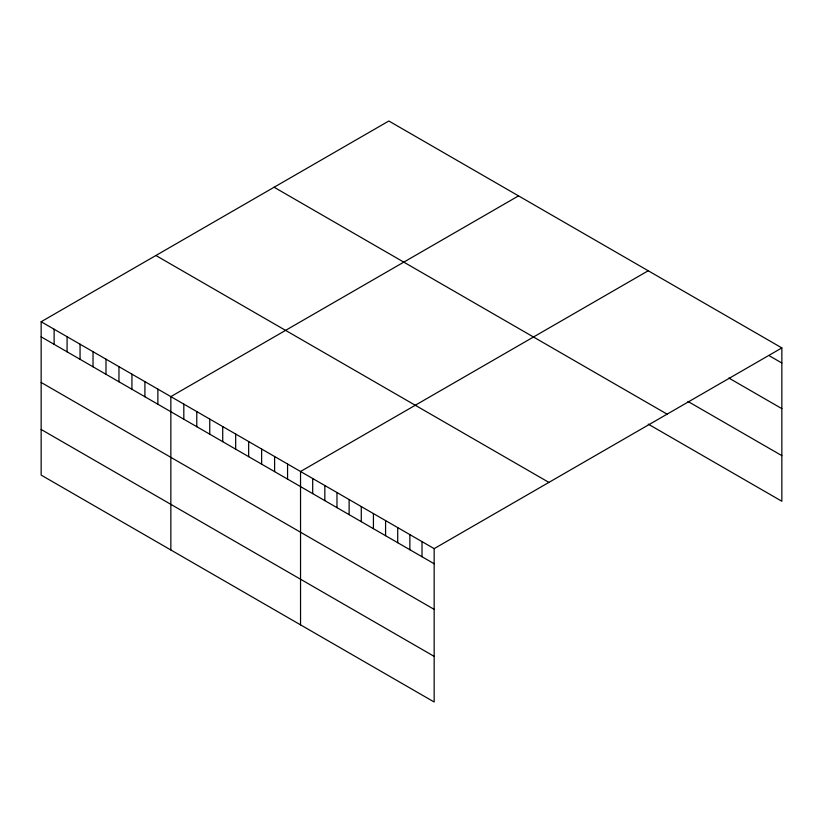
<?xml version="1.0" encoding="UTF-8"?>
<svg xmlns="http://www.w3.org/2000/svg" width="823" height="823" viewBox="0 0 823 823"><rect width="100%" height="100%" fill="white"/><g stroke="black" fill="none" stroke-linecap="round" stroke-linejoin="round"><path stroke-width="1.23" d="M41.15 321.742L434.163 548.643L434.163 701.998L41.15 475.097L41.15 321.742L388.837 121.002L781.85 347.903L781.85 501.258L648.226 424.112M518.531 195.884L170.845 396.614L170.845 549.97M648.226 270.757L300.539 471.497L300.539 624.852M434.163 548.643L781.85 347.903M769.7 355.999L781.85 363.015M728.839 378.035L781.85 408.64M687.977 401.449L781.85 455.644M274.1 187.243L667.114 414.154M155.886 255.5L548.9 482.401M41.15 336.844L434.163 563.755M41.15 382.469L434.163 609.37M41.15 429.472L434.163 656.373M422.014 541.627L422.014 556.739M409.864 534.621L409.864 549.723M397.715 527.605L397.715 542.707M385.576 520.589L385.576 535.701M373.426 513.573L373.426 528.685M361.276 506.567L361.276 521.669M349.127 499.551L349.127 514.653M336.977 492.535L336.977 507.647M324.838 485.519L324.838 500.631M312.689 478.513L312.689 493.615M287.566 464.007L287.566 479.12M274.604 456.518L274.604 471.63M261.632 449.029L261.632 464.141M248.659 441.54L248.659 456.652M235.687 434.06L235.687 449.163M222.724 426.571L222.724 441.673M209.752 419.082L209.752 434.184M196.779 411.593L196.779 426.705M183.817 404.103L183.817 419.216M157.872 389.125L157.872 404.237M144.91 381.646L144.91 396.748M131.937 374.156L131.937 389.258M118.965 366.667L118.965 381.769M105.992 359.178L105.992 374.29M93.03 351.688L93.03 366.801M80.057 344.199L80.057 359.312M67.085 336.71L67.085 351.822M54.123 329.231L54.123 344.333"/></g></svg>
